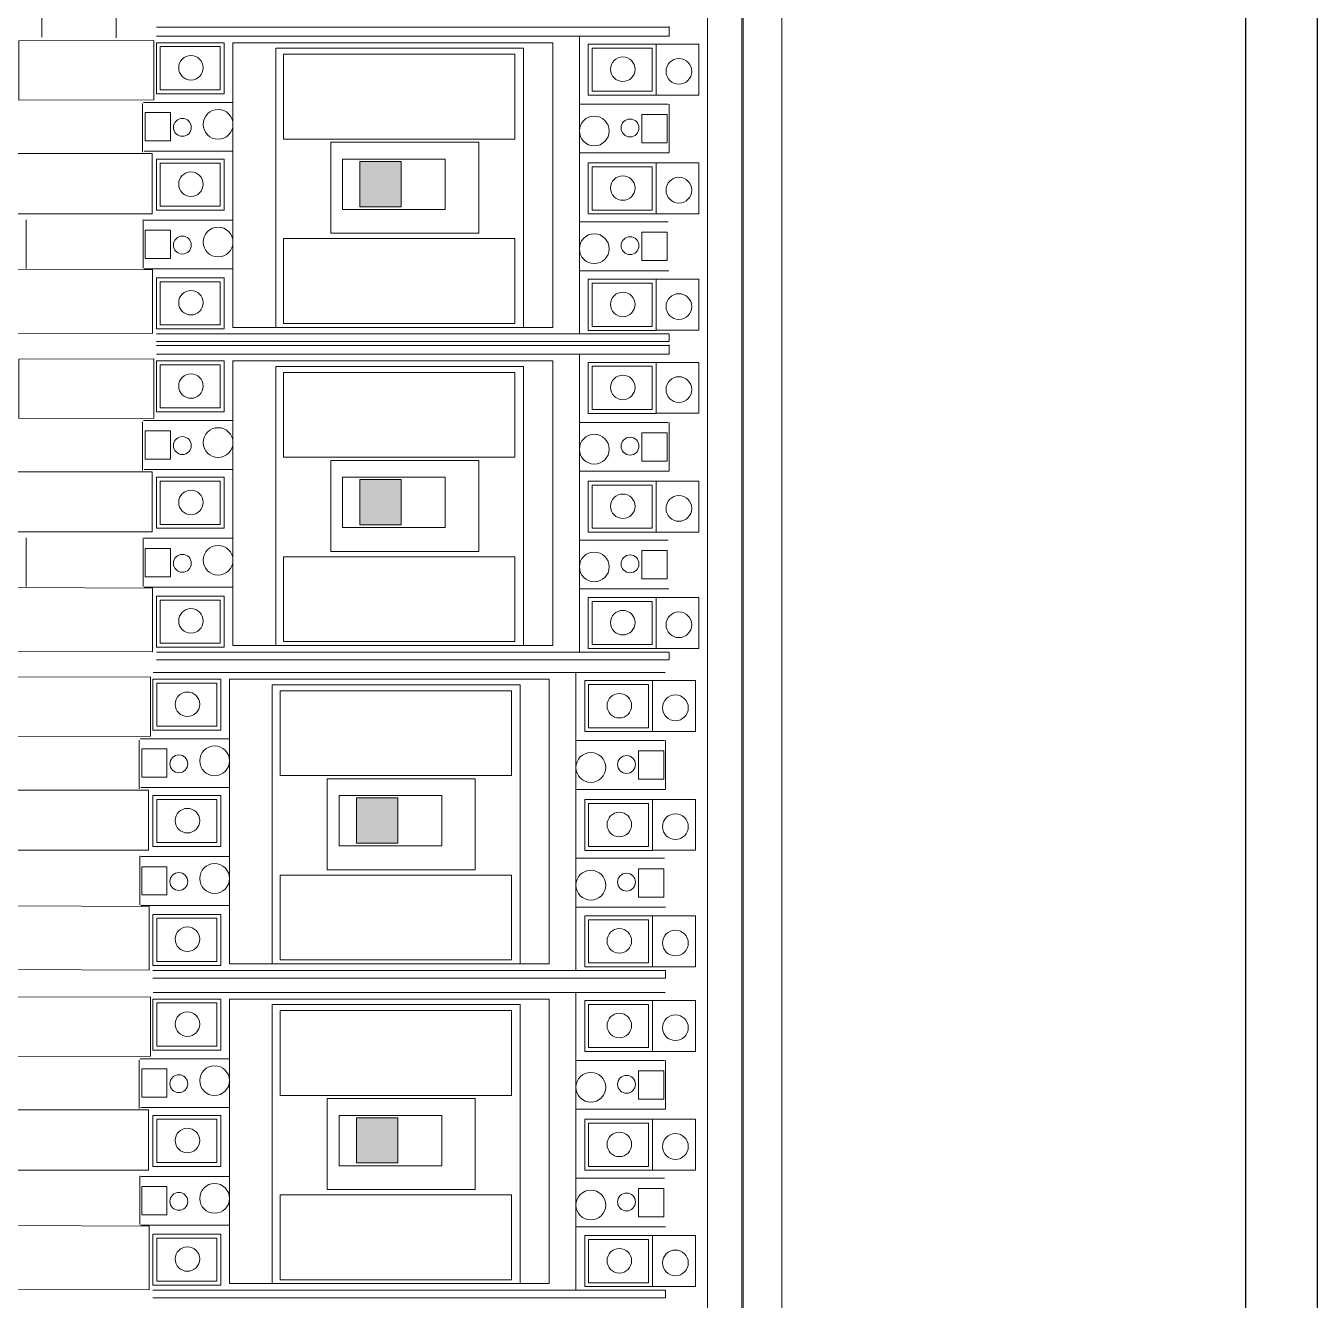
# Model space of a CAD drawing. Header units: inches. Extents: x 18739 to 22272, y 3658 to 7913.
# Drawn here: x 18969.1 to 19032.3, y 6907.5 to 6969.9 of the extents above; entities that cross this region are included whole.
import ezdxf

# ---------------------------------------------------------------- set-up
doc = ezdxf.new("R2010")
doc.units = ezdxf.units.IN
doc.header["$MEASUREMENT"] = 0
for name, color, linetype, lineweight in [('300-600AT', 7, 'Continuous', 13), ('CHASIS', 251, 'Continuous', 13), ('ENCLOSRURE', 7, 'Continuous', 20)]:
    doc.layers.add(name, color=color, linetype=linetype, lineweight=lineweight)

msp = doc.modelspace()

# ---------------------------------------------------------------- hatches: boundary and pattern name
at = {"layer": 'ENCLOSRURE'}
h = msp.add_hatch(color=3, dxfattribs=at)
h.dxf.hatch_style = 1
h.paths.add_polyline_path([(18987.46376, 6961.01733), (18987.46376, 6963.23318), (18985.43807, 6963.23318), (18985.43807, 6961.01733)])
h = msp.add_hatch(color=3, dxfattribs=at)
h.dxf.hatch_style = 1
h.paths.add_polyline_path([(18987.46376, 6945.43195), (18987.46376, 6947.6478), (18985.43807, 6947.6478), (18985.43807, 6945.43195)])
h = msp.add_hatch(color=3, dxfattribs=at)
h.dxf.hatch_style = 1
h.paths.add_polyline_path([(18987.29309, 6929.84495), (18987.29309, 6932.0608), (18985.2674, 6932.0608), (18985.2674, 6929.84495)])
h = msp.add_hatch(color=3, dxfattribs=at)
h.dxf.hatch_style = 1
h.paths.add_polyline_path([(18987.29309, 6914.18022), (18987.29309, 6916.39607), (18985.2674, 6916.39607), (18985.2674, 6914.18022)])

# ---------------------------------------------------------------- linework, layer by layer
for points in [[(18907.91033, 7067.48139), (19032.30377, 7067.48139), (19032.30377, 6819.66974), (18907.91033, 6819.66974)], [(18911.42703, 7063.9647), (19028.78707, 7063.9647), (19028.78707, 6823.18644), (18911.42703, 6823.18644)]]:
    msp.add_lwpolyline(points, close=True)
at = {"layer": '300-600AT'}
for p, q in [((18975.48088, 6969.80501, -1517.63282), (19000.563, 6969.80501, -1517.63282)), ((19000.57198, 6969.83732, -1686.25869), (19000.57198, 6969.35578, -1686.25869)), ((18996.18603, 6969.37184, -1517.63282), (18975.48088, 6969.37184, -1517.63282)), ((18995.72574, 6969.37433, -1686.25869), (19000.54794, 6969.37433, -1686.25869)), ((18995.72574, 6969.37433, -1881.54499), (19000.54794, 6969.37433, -1881.54499)), ((18995.72574, 6969.37433, -2070.5305), (19000.54794, 6969.37433, -2070.5305)), ((18996.18603, 6966.03849, -1517.63282), (18996.18603, 6969.37184, -1517.63282)), ((18996.18603, 6966.03849, -1693.39049), (18996.18603, 6969.37184, -1693.39049)), ((18996.18603, 6966.03849, -1863.47745), (18996.18603, 6969.37184, -1863.47745)), ((18974.80136, 6963.68198, -1517.63282), (18974.80136, 6966.06588, -1517.63282)), ((18974.8451, 6966.12639, -1517.63282), (18979.22207, 6966.12639, -1517.63282)), ((19000.52602, 6966.03849, -1517.63282), (18996.18603, 6966.03849, -1517.63282)), ((19000.52602, 6966.03849, -1693.39049), (18996.18603, 6966.03849, -1693.39049)), ((19000.52602, 6966.03849, -1863.47745), (18996.18603, 6966.03849, -1863.47745)), ((18996.18603, 6966.03849, -1517.63282), (18996.18603, 6954.7849, -1517.63282)), ((19000.57218, 6966.03811, -1517.63282), (19000.57218, 6963.65421, -1517.63282)), ((18974.88208, 6963.73545, -1517.63282), (18979.22207, 6963.73545, -1517.63282)), ((18974.88208, 6963.73545, -1693.39049), (18979.22207, 6963.73545, -1693.39049)), ((18974.88208, 6963.73545, -1863.47745), (18979.22207, 6963.73545, -1863.47745)), ((19000.563, 6963.64755, -1517.63282), (18996.18603, 6963.64755, -1517.63282)), ((18969.09981, 6960.37724, -1517.63282), (18969.09981, 6957.99334, -1517.63282)), ((18974.83171, 6957.99809, -1517.63282), (18974.83171, 6960.38902, -1517.63282)), ((18974.88208, 6960.36184, -1517.63282), (18979.22207, 6960.36184, -1517.63282)), ((19000.52602, 6960.27394, -1517.63282), (18996.18603, 6960.27394, -1517.63282)), ((19000.52602, 6960.27394, -1693.39049), (18996.18603, 6960.27394, -1693.39049)), ((19000.52602, 6960.27394, -1863.47745), (18996.18603, 6960.27394, -1863.47745)), ((18974.88208, 6957.97091, -1517.63282), (18979.22207, 6957.97091, -1517.63282)), ((18974.88208, 6957.97091, -1693.39049), (18979.22207, 6957.97091, -1693.39049)), ((18974.88208, 6957.97091, -1863.47745), (18979.22207, 6957.97091, -1863.47745)), ((19000.563, 6957.883, -1517.63282), (18996.18603, 6957.883, -1517.63282)), ((19000.563, 6954.7849, -1517.63282), (18975.47113, 6954.7849, -1517.63282)), ((19000.57218, 6954.79156, -1517.63282), (19000.57218, 6954.41267, -1517.63282)), ((19000.563, 6954.40601, -1517.63282), (18975.47113, 6954.40601, -1517.63282)), ((18975.48088, 6954.21963, -1517.63282), (19000.563, 6954.21963, -1517.63282)), ((19000.57198, 6954.25194, -1686.25869), (19000.57198, 6953.7704, -1686.25869)), ((18996.18603, 6953.78646, -1517.63282), (18975.48088, 6953.78646, -1517.63282)), ((18995.72574, 6953.78895, -1686.25869), (19000.54794, 6953.78895, -1686.25869)), ((18995.72574, 6953.78895, -1881.54499), (19000.54794, 6953.78895, -1881.54499)), ((18995.72574, 6953.78895, -2070.5305), (19000.54794, 6953.78895, -2070.5305)), ((18996.18603, 6950.45311, -1517.63282), (18996.18603, 6953.78646, -1517.63282)), ((18996.18603, 6950.45311, -1693.39049), (18996.18603, 6953.78646, -1693.39049)), ((18996.18603, 6950.45311, -1863.47745), (18996.18603, 6953.78646, -1863.47745)), ((18974.80136, 6948.0966, -1517.63282), (18974.80136, 6950.4805, -1517.63282)), ((18974.8451, 6950.54101, -1517.63282), (18979.22207, 6950.54101, -1517.63282)), ((19000.52602, 6950.45311, -1517.63282), (18996.18603, 6950.45311, -1517.63282)), ((19000.52602, 6950.45311, -1693.39049), (18996.18603, 6950.45311, -1693.39049)), ((19000.52602, 6950.45311, -1863.47745), (18996.18603, 6950.45311, -1863.47745)), ((18996.18603, 6950.45311, -1517.63282), (18996.18603, 6939.19952, -1517.63282)), ((19000.57218, 6950.45273, -1517.63282), (19000.57218, 6948.06883, -1517.63282)), ((18974.88208, 6948.15007, -1517.63282), (18979.22207, 6948.15007, -1517.63282)), ((18974.88208, 6948.15007, -1693.39049), (18979.22207, 6948.15007, -1693.39049)), ((18974.88208, 6948.15007, -1863.47745), (18979.22207, 6948.15007, -1863.47745)), ((19000.563, 6948.06217, -1517.63282), (18996.18603, 6948.06217, -1517.63282)), ((18969.09981, 6944.79186, -1517.63282), (18969.09981, 6942.40796, -1517.63282)), ((18974.83171, 6942.41271, -1517.63282), (18974.83171, 6944.80365, -1517.63282)), ((18974.88208, 6944.77647, -1517.63282), (18979.22207, 6944.77647, -1517.63282)), ((19000.52602, 6944.68857, -1517.63282), (18996.18603, 6944.68857, -1517.63282)), ((19000.52602, 6944.68857, -1693.39049), (18996.18603, 6944.68857, -1693.39049)), ((19000.52602, 6944.68857, -1863.47745), (18996.18603, 6944.68857, -1863.47745)), ((18974.88208, 6942.38553, -1517.63282), (18979.22207, 6942.38553, -1517.63282)), ((18974.88208, 6942.38553, -1693.39049), (18979.22207, 6942.38553, -1693.39049)), ((18974.88208, 6942.38553, -1863.47745), (18979.22207, 6942.38553, -1863.47745)), ((19000.563, 6942.29763, -1517.63282), (18996.18603, 6942.29763, -1517.63282)), ((19000.563, 6939.19952, -1517.63282), (18975.47113, 6939.19952, -1517.63282)), ((19000.563, 6938.82064, -1517.63282), (18975.47113, 6938.82064, -1517.63282)), ((19000.57218, 6939.20618, -1517.63282), (19000.57218, 6938.8273, -1517.63282)), ((18996.01537, 6938.19946), (18975.31021, 6938.19946)), ((18995.55507, 6938.20195, -168.62587), (19000.37728, 6938.20195, -168.62587)), ((18995.55507, 6938.20195, -363.91217), (19000.37728, 6938.20195, -363.91217)), ((18995.55507, 6938.20195, -552.89767), (19000.37728, 6938.20195, -552.89767)), ((18996.01537, 6934.8661), (18996.01537, 6938.19946)), ((18996.01537, 6934.8661, -175.75767), (18996.01537, 6938.19946, -175.75767)), ((18996.01537, 6934.8661, -345.84463), (18996.01537, 6938.19946, -345.84463)), ((18974.63069, 6932.5096), (18974.63069, 6934.8935)), ((18974.67443, 6934.95401), (18979.0514, 6934.95401)), ((19000.35536, 6934.8661), (18996.01537, 6934.8661)), ((19000.35536, 6934.8661, -175.75767), (18996.01537, 6934.8661, -175.75767)), ((19000.35536, 6934.8661, -345.84463), (18996.01537, 6934.8661, -345.84463)), ((18996.01537, 6934.8661), (18996.01537, 6923.61252)), ((19000.40152, 6934.86573), (19000.40152, 6932.48183)), ((18974.71142, 6932.56307), (18979.0514, 6932.56307)), ((18974.71142, 6932.56307, -175.75767), (18979.0514, 6932.56307, -175.75767)), ((18974.71142, 6932.56307, -345.84463), (18979.0514, 6932.56307, -345.84463)), ((19000.39234, 6932.47517), (18996.01537, 6932.47517)), ((18974.66105, 6926.8257), (18974.66105, 6929.21664)), ((18974.71142, 6929.18946), (18979.0514, 6929.18946)), ((19000.35536, 6929.10156), (18996.01537, 6929.10156)), ((19000.35536, 6929.10156, -175.75767), (18996.01537, 6929.10156, -175.75767)), ((19000.35536, 6929.10156, -345.84463), (18996.01537, 6929.10156, -345.84463)), ((18974.71142, 6926.79853), (18979.0514, 6926.79853)), ((18974.71142, 6926.79853, -175.75767), (18979.0514, 6926.79853, -175.75767)), ((18974.71142, 6926.79853, -345.84463), (18979.0514, 6926.79853, -345.84463)), ((19000.39234, 6926.71062), (18996.01537, 6926.71062)), ((19000.39234, 6923.61252), (18975.30047, 6923.61252)), ((19000.40152, 6923.61918), (19000.40152, 6923.24029)), ((19000.39234, 6923.23363), (18975.30047, 6923.23363)), ((18996.01537, 6922.53473), (18975.31021, 6922.53473)), ((18995.55507, 6922.53722, -168.62587), (19000.37728, 6922.53722, -168.62587)), ((18995.55507, 6922.53722, -363.91217), (19000.37728, 6922.53722, -363.91217)), ((18995.55507, 6922.53722, -552.89767), (19000.37728, 6922.53722, -552.89767)), ((18996.01537, 6919.20138), (18996.01537, 6922.53473)), ((18996.01537, 6919.20138, -175.75767), (18996.01537, 6922.53473, -175.75767)), ((18996.01537, 6919.20138, -345.84463), (18996.01537, 6922.53473, -345.84463)), ((18974.63069, 6916.84487), (18974.63069, 6919.22877)), ((18974.67443, 6919.28928), (18979.0514, 6919.28928)), ((19000.35536, 6919.20138), (18996.01537, 6919.20138)), ((19000.35536, 6919.20138, -175.75767), (18996.01537, 6919.20138, -175.75767)), ((19000.35536, 6919.20138, -345.84463), (18996.01537, 6919.20138, -345.84463)), ((18996.01537, 6919.20138), (18996.01537, 6907.94779)), ((19000.40152, 6919.201), (19000.40152, 6916.8171)), ((18974.71142, 6916.89834), (18979.0514, 6916.89834)), ((18974.71142, 6916.89834, -175.75767), (18979.0514, 6916.89834, -175.75767)), ((18974.71142, 6916.89834, -345.84463), (18979.0514, 6916.89834, -345.84463)), ((19000.39234, 6916.81044), (18996.01537, 6916.81044)), ((18974.66105, 6911.16098), (18974.66105, 6913.55192)), ((18974.71142, 6913.52474), (18979.0514, 6913.52474)), ((19000.35536, 6913.43684), (18996.01537, 6913.43684)), ((19000.35536, 6913.43684, -175.75767), (18996.01537, 6913.43684, -175.75767)), ((19000.35536, 6913.43684, -345.84463), (18996.01537, 6913.43684, -345.84463)), ((18974.71142, 6911.1338), (18979.0514, 6911.1338)), ((18974.71142, 6911.1338, -175.75767), (18979.0514, 6911.1338, -175.75767)), ((18974.71142, 6911.1338, -345.84463), (18979.0514, 6911.1338, -345.84463)), ((19000.39234, 6911.0459), (18996.01537, 6911.0459)), ((19000.39234, 6907.94779), (18975.30047, 6907.94779)), ((19000.40152, 6907.95445), (19000.40152, 6907.57557)), ((19000.39234, 6907.56891), (18975.30047, 6907.56891))]:
    msp.add_line(p, q, dxfattribs=at)
for points, elevation in [([(18975.47113, 6966.55042), (18975.47113, 6969.04908), (18978.79344, 6969.04908), (18978.79344, 6966.55042)], -1517.63282), ([(18994.87951, 6969.04908), (18994.87951, 6955.10732), (18979.22207, 6955.10732), (18979.22207, 6969.04908)], -1517.63282), ([(18999.93697, 6968.97858), (18999.93697, 6966.47992), (18996.61466, 6966.47992), (18996.61466, 6968.97858)], -1517.63282), ([(18974.92374, 6964.24286), (18974.92374, 6965.62943), (18976.1613, 6965.62943), (18976.1613, 6964.24286)], -1517.63282), ([(19000.48436, 6965.53108), (19000.48436, 6964.1445), (18999.2468, 6964.1445), (18999.2468, 6965.53108)], -1517.63282), ([(18984.00654, 6959.71349), (18984.00654, 6964.169), (18991.25436, 6964.169), (18991.25436, 6959.71349)], -15.38922), ([(18975.47113, 6960.85007), (18975.47113, 6963.34873), (18978.79344, 6963.34873), (18978.79344, 6960.85007)], -1517.63282), ([(18984.58989, 6960.88398), (18984.58989, 6963.34784), (18989.61744, 6963.34784), (18989.61744, 6960.88398)], -15.38922), ([(18985.43807, 6961.01733), (18985.43807, 6963.23318), (18987.46376, 6963.23318), (18987.46376, 6961.01733)], -15.38922), ([(18999.93697, 6963.15933), (18999.93697, 6960.66066), (18996.61466, 6960.66066), (18996.61466, 6963.15933)], -1517.63282), ([(18974.92374, 6958.47831), (18974.92374, 6959.86489), (18976.1613, 6959.86489), (18976.1613, 6958.47831)], -1517.63282), ([(19000.48436, 6959.76654), (19000.48436, 6958.37996), (18999.2468, 6958.37996), (18999.2468, 6959.76654)], -1517.63282), ([(18975.47113, 6955.03081), (18975.47113, 6957.52947), (18978.79344, 6957.52947), (18978.79344, 6955.03081)], -1517.63282), ([(18999.93697, 6957.45898), (18999.93697, 6954.96031), (18996.61466, 6954.96031), (18996.61466, 6957.45898)], -1517.63282), ([(18975.47113, 6950.96504), (18975.47113, 6953.4637), (18978.79344, 6953.4637), (18978.79344, 6950.96504)], -1517.63282), ([(18994.87951, 6953.4637), (18994.87951, 6939.52194), (18979.22207, 6939.52194), (18979.22207, 6953.4637)], -1517.63282), ([(18999.93697, 6953.39321), (18999.93697, 6950.89454), (18996.61466, 6950.89454), (18996.61466, 6953.39321)], -1517.63282), ([(18974.92374, 6948.65748), (18974.92374, 6950.04406), (18976.1613, 6950.04406), (18976.1613, 6948.65748)], -1517.63282), ([(19000.48436, 6949.9457), (19000.48436, 6948.55913), (18999.2468, 6948.55913), (18999.2468, 6949.9457)], -1517.63282), ([(18984.00654, 6944.12811), (18984.00654, 6948.58363), (18991.25436, 6948.58363), (18991.25436, 6944.12811)], -15.38922), ([(18975.47113, 6945.26469), (18975.47113, 6947.76335), (18978.79344, 6947.76335), (18978.79344, 6945.26469)], -1517.63282), ([(18984.58989, 6945.29861), (18984.58989, 6947.76246), (18989.61744, 6947.76246), (18989.61744, 6945.29861)], -15.38922), ([(18985.43807, 6945.43195), (18985.43807, 6947.6478), (18987.46376, 6947.6478), (18987.46376, 6945.43195)], -15.38922), ([(18999.93697, 6947.57395), (18999.93697, 6945.07529), (18996.61466, 6945.07529), (18996.61466, 6947.57395)], -1517.63282), ([(18974.92374, 6942.89294), (18974.92374, 6944.27951), (18976.1613, 6944.27951), (18976.1613, 6942.89294)], -1517.63282), ([(19000.48436, 6944.18116), (19000.48436, 6942.79458), (18999.2468, 6942.79458), (18999.2468, 6944.18116)], -1517.63282), ([(18975.47113, 6939.44543), (18975.47113, 6941.9441), (18978.79344, 6941.9441), (18978.79344, 6939.44543)], -1517.63282), ([(18999.93697, 6941.8736), (18999.93697, 6939.37494), (18996.61466, 6939.37494), (18996.61466, 6941.8736)], -1517.63282), ([(18993.28168, 6923.93494), (18993.28168, 6937.6028), (18981.14599, 6937.6028), (18981.14599, 6923.93494)], 1517.63282), ([(18992.85936, 6933.15614), (18981.53257, 6933.15614), (18981.53257, 6937.30818), (18992.85936, 6937.30818)], 1517.63282), ([(18983.83588, 6928.54111), (18983.83588, 6932.99662), (18991.08369, 6932.99662), (18991.08369, 6928.54111)], 1502.2436), ([(18984.41923, 6929.7116), (18984.41923, 6932.17546), (18989.44677, 6932.17546), (18989.44677, 6929.7116)], 1502.2436), ([(18985.2674, 6929.84495), (18985.2674, 6932.0608), (18987.29309, 6932.0608), (18987.29309, 6929.84495)], 1502.2436), ([(18992.85936, 6924.12973), (18981.53257, 6924.12973), (18981.53257, 6928.28177), (18992.85936, 6928.28177)], 1517.63282), ([(18993.28168, 6908.27021), (18993.28168, 6921.93807), (18981.14599, 6921.93807), (18981.14599, 6908.27021)], 1517.63282), ([(18992.85936, 6917.49142), (18981.53257, 6917.49142), (18981.53257, 6921.64345), (18992.85936, 6921.64345)], 1517.63282), ([(18983.83588, 6912.87639), (18983.83588, 6917.3319), (18991.08369, 6917.3319), (18991.08369, 6912.87639)], 1502.2436), ([(18984.41923, 6914.04688), (18984.41923, 6916.51073), (18989.44677, 6916.51073), (18989.44677, 6914.04688)], 1502.2436), ([(18985.2674, 6914.18022), (18985.2674, 6916.39607), (18987.29309, 6916.39607), (18987.29309, 6914.18022)], 1502.2436), ([(18992.85936, 6908.46501), (18981.53257, 6908.46501), (18981.53257, 6912.61704), (18992.85936, 6912.61704)], 1517.63282)]:
    msp.add_lwpolyline(points, close=True, dxfattribs=dict(at, elevation=elevation))
for points in [[(18993.45234, 6955.10732), (18993.45234, 6968.77518), (18981.31666, 6968.77518), (18981.31666, 6955.10732)], [(18993.03002, 6964.32852), (18981.70323, 6964.32852), (18981.70323, 6968.48056), (18993.03002, 6968.48056)], [(18993.03002, 6955.30211), (18981.70323, 6955.30211), (18981.70323, 6959.45415), (18993.03002, 6959.45415)], [(18993.45234, 6939.52194), (18993.45234, 6953.1898), (18981.31666, 6953.1898), (18981.31666, 6939.52194)], [(18993.03002, 6948.74315), (18981.70323, 6948.74315), (18981.70323, 6952.89518), (18993.03002, 6952.89518)], [(18993.03002, 6939.71674), (18981.70323, 6939.71674), (18981.70323, 6943.86877), (18993.03002, 6943.86877)], [(18975.30047, 6935.37804), (18975.30047, 6937.8767), (18978.62278, 6937.8767), (18978.62278, 6935.37804)], [(18994.70884, 6937.8767), (18994.70884, 6923.93494), (18979.0514, 6923.93494), (18979.0514, 6937.8767)], [(18999.76631, 6937.8062), (18999.76631, 6935.30754), (18996.444, 6935.30754), (18996.444, 6937.8062)], [(18974.75307, 6933.07048), (18974.75307, 6934.45705), (18975.99063, 6934.45705), (18975.99063, 6933.07048)], [(19000.3137, 6934.3587), (19000.3137, 6932.97212), (18999.07614, 6932.97212), (18999.07614, 6934.3587)], [(18975.30047, 6929.67769), (18975.30047, 6932.17635), (18978.62278, 6932.17635), (18978.62278, 6929.67769)], [(18999.76631, 6931.98695), (18999.76631, 6929.48828), (18996.444, 6929.48828), (18996.444, 6931.98695)], [(18974.75307, 6927.30593), (18974.75307, 6928.69251), (18975.99063, 6928.69251), (18975.99063, 6927.30593)], [(19000.3137, 6928.59416), (19000.3137, 6927.20758), (18999.07614, 6927.20758), (18999.07614, 6928.59416)], [(18975.30047, 6923.85843), (18975.30047, 6926.35709), (18978.62278, 6926.35709), (18978.62278, 6923.85843)], [(18999.76631, 6926.2866), (18999.76631, 6923.78793), (18996.444, 6923.78793), (18996.444, 6926.2866)], [(18975.30047, 6919.71331), (18975.30047, 6922.21197), (18978.62278, 6922.21197), (18978.62278, 6919.71331)], [(18994.70884, 6922.21197), (18994.70884, 6908.27021), (18979.0514, 6908.27021), (18979.0514, 6922.21197)], [(18999.76631, 6922.14148), (18999.76631, 6919.64281), (18996.444, 6919.64281), (18996.444, 6922.14148)], [(18974.75307, 6917.40575), (18974.75307, 6918.79233), (18975.99063, 6918.79233), (18975.99063, 6917.40575)], [(19000.3137, 6918.69397), (19000.3137, 6917.3074), (18999.07614, 6917.3074), (18999.07614, 6918.69397)], [(18975.30047, 6914.01296), (18975.30047, 6916.51162), (18978.62278, 6916.51162), (18978.62278, 6914.01296)], [(18999.76631, 6916.32222), (18999.76631, 6913.82356), (18996.444, 6913.82356), (18996.444, 6916.32222)], [(18974.75307, 6911.64121), (18974.75307, 6913.02778), (18975.99063, 6913.02778), (18975.99063, 6911.64121)], [(19000.3137, 6912.92943), (19000.3137, 6911.54285), (18999.07614, 6911.54285), (18999.07614, 6912.92943)], [(18975.30047, 6908.1937), (18975.30047, 6910.69237), (18978.62278, 6910.69237), (18978.62278, 6908.1937)], [(18999.76631, 6910.62187), (18999.76631, 6908.12321), (18996.444, 6908.12321), (18996.444, 6910.62187)]]:
    msp.add_lwpolyline(points, close=True, dxfattribs=at)
for centre, radius in [((18976.74551, 6964.90143, -1517.63282), 0.43754), ((18978.49501, 6965.04985, -1517.63282), 0.72878), ((18978.49501, 6965.04985, -1689.76561), 0.72878), ((18996.91309, 6964.72408, -1517.63282), 0.72878), ((18996.91309, 6964.72408, -1689.76561), 0.72878), ((18998.66259, 6964.87251, -1517.63282), 0.43754), ((18976.74551, 6959.13688, -1517.63282), 0.43754), ((18978.49501, 6959.28531, -1517.63282), 0.72878), ((18978.49501, 6959.28531, -1689.76561), 0.72878), ((18996.91309, 6958.95954, -1517.63282), 0.72878), ((18996.91309, 6958.95954, -1689.76561), 0.72878), ((18998.66259, 6959.10797, -1517.63282), 0.43754), ((18978.49501, 6949.46448, -1517.63282), 0.72878), ((18978.49501, 6949.46448, -1689.76561), 0.72878), ((18976.74551, 6949.31605, -1517.63282), 0.43754), ((18996.91309, 6949.13871, -1517.63282), 0.72878), ((18996.91309, 6949.13871, -1689.76561), 0.72878), ((18998.66259, 6949.28713, -1517.63282), 0.43754), ((18978.49501, 6943.69993, -1517.63282), 0.72878), ((18978.49501, 6943.69993, -1689.76561), 0.72878), ((18976.74551, 6943.55151, -1517.63282), 0.43754), ((18996.91309, 6943.37416, -1517.63282), 0.72878), ((18996.91309, 6943.37416, -1689.76561), 0.72878), ((18998.66259, 6943.52259, -1517.63282), 0.43754), ((18978.32435, 6933.87747), 0.72878), ((18978.32435, 6933.87747, -172.13279), 0.72878), ((18996.74243, 6933.5517), 0.72878), ((18996.74243, 6933.5517, -172.13279), 0.72878), ((18976.57485, 6933.72905), 0.43754), ((18998.49193, 6933.70013), 0.43754), ((18978.32435, 6928.11293), 0.72878), ((18978.32435, 6928.11293, -172.13279), 0.72878), ((18976.57485, 6927.9645), 0.43754), ((18996.74243, 6927.78716), 0.72878), ((18996.74243, 6927.78716, -172.13279), 0.72878), ((18998.49193, 6927.93559), 0.43754), ((18976.57485, 6918.06432), 0.43754), ((18978.32435, 6918.21275), 0.72878), ((18978.32435, 6918.21275, -172.13279), 0.72878), ((18996.74243, 6917.88698), 0.72878), ((18996.74243, 6917.88698, -172.13279), 0.72878), ((18998.49193, 6918.0354), 0.43754), ((18978.32435, 6912.4482), 0.72878), ((18978.32435, 6912.4482, -172.13279), 0.72878), ((18996.74243, 6912.12243), 0.72878), ((18996.74243, 6912.12243, -172.13279), 0.72878), ((18976.57485, 6912.29978), 0.43754), ((18998.49193, 6912.27086), 0.43754)]:
    msp.add_circle(centre, radius, dxfattribs=at)
at = {"layer": 'CHASIS', "color": 0, "elevation": -3745.05388}
msp.add_lwpolyline([(19004.13342, 6852.17862), (19004.13343, 7023.68175), (19002.4545, 7023.68175), (19002.4545, 6852.33814)], dxfattribs=at)
at = {"layer": 'CHASIS', "elevation": -1517.63282}
for points in [[(18978.60081, 6968.85645), (18978.60081, 6966.74304), (18975.66376, 6966.74304), (18975.66376, 6968.85645)], [(18999.74434, 6968.78595), (18999.74434, 6966.67255), (18996.80729, 6966.67255), (18996.80729, 6968.78595)], [(18999.93697, 6968.97858), (19002.03747, 6968.97858), (19002.03747, 6966.48567), (18999.93697, 6966.48567)], [(18978.60081, 6963.1561), (18978.60081, 6961.04269), (18975.66376, 6961.04269), (18975.66376, 6963.1561)], [(18999.74434, 6962.9667), (18999.74434, 6960.85329), (18996.80729, 6960.85329), (18996.80729, 6962.9667)], [(18999.93697, 6963.15933), (19002.03747, 6963.15933), (19002.03747, 6960.66641), (18999.93697, 6960.66641)], [(18978.60081, 6957.33684), (18978.60081, 6955.22344), (18975.66376, 6955.22344), (18975.66376, 6957.33684)], [(18999.74434, 6957.26635), (18999.74434, 6955.15294), (18996.80729, 6955.15294), (18996.80729, 6957.26635)], [(18999.93697, 6957.45898), (19002.03747, 6957.45898), (19002.03747, 6954.96606), (18999.93697, 6954.96606)], [(18978.60081, 6953.27107), (18978.60081, 6951.15767), (18975.66376, 6951.15767), (18975.66376, 6953.27107)], [(18999.93697, 6953.39321), (19002.03747, 6953.39321), (19002.03747, 6950.90029), (18999.93697, 6950.90029)], [(18999.74434, 6953.20058), (18999.74434, 6951.08717), (18996.80729, 6951.08717), (18996.80729, 6953.20058)], [(18978.60081, 6947.57072), (18978.60081, 6945.45732), (18975.66376, 6945.45732), (18975.66376, 6947.57072)], [(18999.93697, 6947.57395), (19002.03747, 6947.57395), (19002.03747, 6945.08103), (18999.93697, 6945.08103)], [(18999.74434, 6947.38132), (18999.74434, 6945.26792), (18996.80729, 6945.26792), (18996.80729, 6947.38132)], [(18999.93697, 6941.8736), (19002.03747, 6941.8736), (19002.03747, 6939.38068), (18999.93697, 6939.38068)], [(18978.60081, 6941.75147), (18978.60081, 6939.63806), (18975.66376, 6939.63806), (18975.66376, 6941.75147)], [(18999.74434, 6941.68097), (18999.74434, 6939.56757), (18996.80729, 6939.56757), (18996.80729, 6941.68097)]]:
    msp.add_lwpolyline(points, close=True, dxfattribs=at)
at = {"layer": 'CHASIS'}
for points in [[(18978.43015, 6937.68407), (18978.43015, 6935.57066), (18975.49309, 6935.57066), (18975.49309, 6937.68407)], [(18999.57368, 6937.61357), (18999.57368, 6935.50017), (18996.63663, 6935.50017), (18996.63663, 6937.61357)], [(18999.76631, 6937.8062), (19001.86681, 6937.8062), (19001.86681, 6935.31329), (18999.76631, 6935.31329)], [(18978.43015, 6931.98372), (18978.43015, 6929.87031), (18975.49309, 6929.87031), (18975.49309, 6931.98372)], [(18999.57368, 6931.79432), (18999.57368, 6929.68091), (18996.63663, 6929.68091), (18996.63663, 6931.79432)], [(18999.76631, 6931.98695), (19001.86681, 6931.98695), (19001.86681, 6929.49403), (18999.76631, 6929.49403)], [(18978.43015, 6926.16446), (18978.43015, 6924.05106), (18975.49309, 6924.05106), (18975.49309, 6926.16446)], [(18999.57368, 6926.09397), (18999.57368, 6923.98056), (18996.63663, 6923.98056), (18996.63663, 6926.09397)], [(18999.76631, 6926.2866), (19001.86681, 6926.2866), (19001.86681, 6923.79368), (18999.76631, 6923.79368)], [(18978.43015, 6922.01934), (18978.43015, 6919.90594), (18975.49309, 6919.90594), (18975.49309, 6922.01934)], [(18999.57368, 6921.94885), (18999.57368, 6919.83544), (18996.63663, 6919.83544), (18996.63663, 6921.94885)], [(18999.76631, 6922.14148), (19001.86681, 6922.14148), (19001.86681, 6919.64856), (18999.76631, 6919.64856)], [(18978.43015, 6916.31899), (18978.43015, 6914.20559), (18975.49309, 6914.20559), (18975.49309, 6916.31899)], [(18999.57368, 6916.12959), (18999.57368, 6914.01619), (18996.63663, 6914.01619), (18996.63663, 6916.12959)], [(18999.76631, 6916.32222), (19001.86681, 6916.32222), (19001.86681, 6913.8293), (18999.76631, 6913.8293)], [(18978.43015, 6910.49974), (18978.43015, 6908.38633), (18975.49309, 6908.38633), (18975.49309, 6910.49974)], [(18999.57368, 6910.42924), (18999.57368, 6908.31584), (18996.63663, 6908.31584), (18996.63663, 6910.42924)], [(18999.76631, 6910.62187), (19001.86681, 6910.62187), (19001.86681, 6908.12895), (18999.76631, 6908.12895)]]:
    msp.add_lwpolyline(points, close=True, dxfattribs=at)
for centre, radius in [((18977.16571, 6967.8191, -1517.63282), 0.60058), ((18977.16571, 6967.8191, -1698.17372), 0.60058), ((18977.16571, 6967.8191, -1871.35536), 0.60058), ((18998.30925, 6967.7486, -1517.63282), 0.60058), ((18998.30925, 6967.7486, -1698.17372), 0.60058), ((18998.30925, 6967.7486, -1871.35536), 0.60058), ((19001.05449, 6967.64409, -176.3602), 0.63012), ((18977.16571, 6962.11875, -1517.63282), 0.60058), ((18977.16571, 6962.11875, -1698.17372), 0.60058), ((18977.16571, 6962.11875, -1871.35536), 0.60058), ((18998.30925, 6961.92935, -1517.63282), 0.60058), ((18998.30925, 6961.92935, -1698.17372), 0.60058), ((18998.30925, 6961.92935, -1871.35536), 0.60058), ((19001.05449, 6961.82483, -176.3602), 0.63012), ((18977.16571, 6956.31439, -1517.63282), 0.60058), ((18977.16571, 6956.31439, -1698.17372), 0.60058), ((18977.16571, 6956.31439, -1871.35536), 0.60058), ((18998.30925, 6956.229, -1517.63282), 0.60058), ((18998.30925, 6956.229, -1698.17372), 0.60058), ((18998.30925, 6956.229, -1871.35536), 0.60058), ((19001.05449, 6956.12448, -176.3602), 0.63012), ((18977.16571, 6952.23372, -1517.63282), 0.60058), ((18977.16571, 6952.23372, -1698.17372), 0.60058), ((18977.16571, 6952.23372, -1871.35536), 0.60058), ((18998.30925, 6952.16323, -1517.63282), 0.60058), ((18998.30925, 6952.16323, -1698.17372), 0.60058), ((18998.30925, 6952.16323, -1871.35536), 0.60058), ((19001.05449, 6952.05871, -176.3602), 0.63012), ((18977.16571, 6946.53337, -1517.63282), 0.60058), ((18977.16571, 6946.53337, -1698.17372), 0.60058), ((18977.16571, 6946.53337, -1871.35536), 0.60058), ((18998.30925, 6946.34397, -1517.63282), 0.60058), ((18998.30925, 6946.34397, -1698.17372), 0.60058), ((18998.30925, 6946.34397, -1871.35536), 0.60058), ((19001.05449, 6946.23945, -176.3602), 0.63012), ((18977.16571, 6940.72901, -1517.63282), 0.60058), ((18977.16571, 6940.72901, -1698.17372), 0.60058), ((18977.16571, 6940.72901, -1871.35536), 0.60058), ((18998.30925, 6940.64362, -1517.63282), 0.60058), ((18998.30925, 6940.64362, -1698.17372), 0.60058), ((18998.30925, 6940.64362, -1871.35536), 0.60058), ((19001.05449, 6940.5391, -176.3602), 0.63012), ((18976.99505, 6936.64672), 0.60058), ((18976.99505, 6936.64672, -180.5409), 0.60058), ((18976.99505, 6936.64672, -353.72254), 0.60058), ((18998.13859, 6936.57622), 0.60058), ((18998.13859, 6936.57622, -180.5409), 0.60058), ((18998.13859, 6936.57622, -353.72254), 0.60058), ((19000.88382, 6936.47171, 1341.27262), 0.63012), ((18976.99505, 6930.94637), 0.60058), ((18976.99505, 6930.94637, -180.5409), 0.60058), ((18976.99505, 6930.94637, -353.72254), 0.60058), ((18998.13859, 6930.75697), 0.60058), ((18998.13859, 6930.75697, -180.5409), 0.60058), ((18998.13859, 6930.75697, -353.72254), 0.60058), ((19000.88382, 6930.65245, 1341.27262), 0.63012), ((18976.99505, 6925.14201), 0.60058), ((18976.99505, 6925.14201, -180.5409), 0.60058), ((18976.99505, 6925.14201, -353.72254), 0.60058), ((18998.13859, 6925.05662), 0.60058), ((18998.13859, 6925.05662, -180.5409), 0.60058), ((18998.13859, 6925.05662, -353.72254), 0.60058), ((19000.88382, 6924.9521, 1341.27262), 0.63012), ((18976.99505, 6920.98199), 0.60058), ((18976.99505, 6920.98199, -180.5409), 0.60058), ((18976.99505, 6920.98199, -353.72254), 0.60058), ((18998.13859, 6920.9115), 0.60058), ((18998.13859, 6920.9115, -180.5409), 0.60058), ((18998.13859, 6920.9115, -353.72254), 0.60058), ((19000.88382, 6920.80698, 1341.27262), 0.63012), ((18976.99505, 6915.28164), 0.60058), ((18976.99505, 6915.28164, -180.5409), 0.60058), ((18976.99505, 6915.28164, -353.72254), 0.60058), ((18998.13859, 6915.09224), 0.60058), ((18998.13859, 6915.09224, -180.5409), 0.60058), ((18998.13859, 6915.09224, -353.72254), 0.60058), ((19000.88382, 6914.98772, 1341.27262), 0.63012), ((18976.99505, 6909.47728), 0.60058), ((18976.99505, 6909.47728, -180.5409), 0.60058), ((18976.99505, 6909.47728, -353.72254), 0.60058), ((18998.13859, 6909.39189), 0.60058), ((18998.13859, 6909.39189, -180.5409), 0.60058), ((18998.13859, 6909.39189, -353.72254), 0.60058), ((19000.88382, 6909.28737, 1341.27262), 0.63012)]:
    msp.add_circle(centre, radius, dxfattribs=at)
at = {"layer": 'ENCLOSRURE', "color": 0, "elevation": 3210.44671}
msp.add_lwpolyline([(19004.20592, 7019.27103), (19006.08757, 7017.89065), (19006.08757, 6857.14446), (19004.20592, 6855.53447)], close=True, dxfattribs=at)
at = {"layer": 'ENCLOSRURE', "elevation": -3745.05388}
msp.add_lwpolyline([(18973.50641, 6969.27977), (18973.50641, 6973.25186), (18969.86337, 6973.25186), (18969.86337, 6969.32202)], dxfattribs=at)
at = {"layer": 'ENCLOSRURE'}
for points, elevation in [([(18968.73369, 6969.1423), (18975.35171, 6969.15861), (18975.35171, 6966.25187), (18968.73369, 6966.23557)], 2377.72222), ([(18968.56271, 6963.61876), (18975.2629, 6963.61953), (18975.2629, 6960.67146), (18968.56271, 6960.67069)], 2377.72222), ([(18968.64754, 6957.94794), (18975.28676, 6957.91912), (18975.28676, 6954.80009), (18968.64754, 6954.8289)], 2377.72222), ([(18968.73369, 6953.55693), (18975.35171, 6953.57324), (18975.35171, 6950.6665), (18968.73369, 6950.65019)], 2377.72222), ([(18968.56271, 6948.03339), (18975.2629, 6948.03415), (18975.2629, 6945.08608), (18968.56271, 6945.08531)], 2377.72222), ([(18968.64754, 6942.36257), (18975.28676, 6942.33375), (18975.28676, 6939.21471), (18968.64754, 6939.24353)], 2377.72222), ([(18968.56303, 6937.96992), (18975.18105, 6937.98623), (18975.18105, 6935.07949), (18968.56303, 6935.06319)], 3895.35505), ([(18968.39205, 6932.44638), (18975.09224, 6932.44715), (18975.09224, 6929.49908), (18968.39205, 6929.49831)], 3895.35505), ([(18968.47688, 6926.77556), (18975.1161, 6926.74674), (18975.1161, 6923.62771), (18968.47688, 6923.65652)], 3895.35505), ([(18968.56303, 6922.3052), (18975.18105, 6922.32151), (18975.18105, 6919.41477), (18968.56303, 6919.39846)], 3895.35505), ([(18968.39205, 6916.78166), (18975.09224, 6916.78242), (18975.09224, 6913.83435), (18968.39205, 6913.83358)], 3895.35505), ([(18968.47688, 6911.11084), (18975.1161, 6911.08202), (18975.1161, 6907.96298), (18968.47688, 6907.9918)], 3895.35505)]:
    msp.add_lwpolyline(points, close=True, dxfattribs=dict(at, elevation=elevation))

doc.saveas('drawing.dxf')
